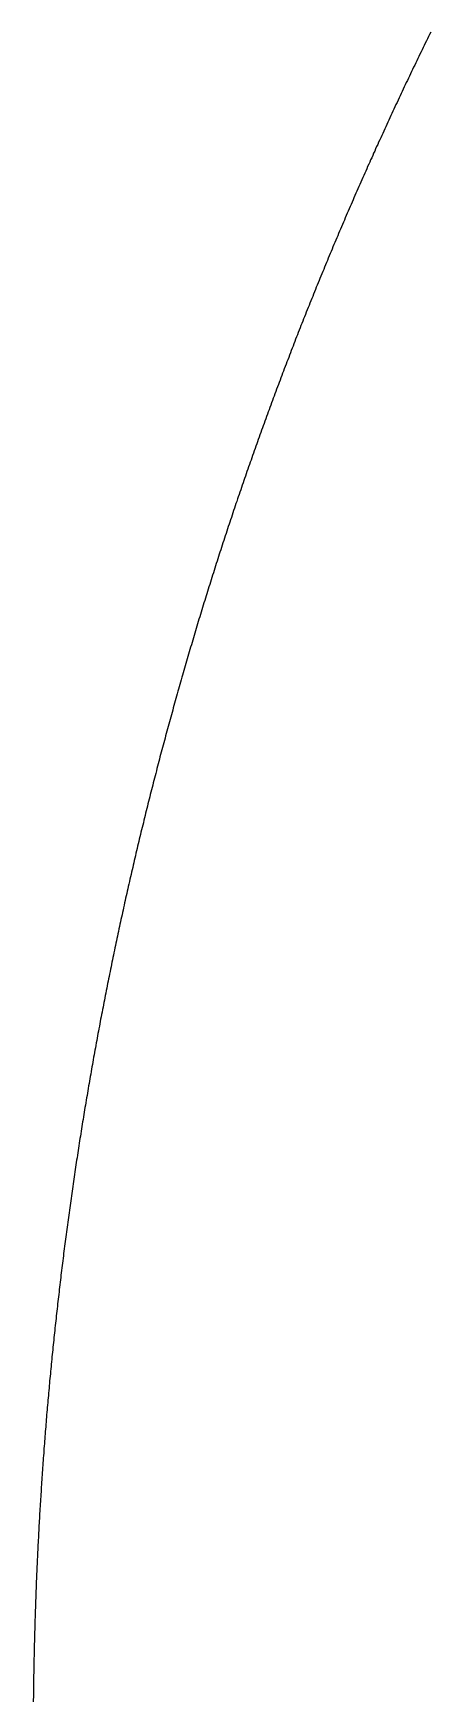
# Model space of a CAD drawing. Header units: metres. Extents: x -47.5 to 50, y -46.2 to 48.8.
# Drawn here: x -47.5 to -42.58, y 1.25 to 21.87 of the extents above; entities that cross this region are included whole.
import ezdxf

# ---------------------------------------------------------------- set-up
doc = ezdxf.new("R2010")
doc.units = ezdxf.units.M

msp = doc.modelspace()

# ---------------------------------------------------------------- linework, layer by layer
for p, q in [((-42.594, 21.856, -692.82), (-42.607, 21.829, -692.82)), ((-42.58, 21.883, -692.82), (-42.594, 21.856, -692.82)), ((-42.686, 21.667, -692.82), (-42.699, 21.64, -692.82)), ((-42.673, 21.694, -692.82), (-42.686, 21.667, -692.82)), ((-42.66, 21.721, -692.82), (-42.673, 21.694, -692.82)), ((-42.647, 21.748, -692.82), (-42.66, 21.721, -692.82)), ((-42.634, 21.775, -692.82), (-42.647, 21.748, -692.82)), ((-42.62, 21.802, -692.82), (-42.634, 21.775, -692.82)), ((-42.607, 21.829, -692.82), (-42.62, 21.802, -692.82)), ((-42.791, 21.45, -692.82), (-42.804, 21.423, -692.82)), ((-42.778, 21.477, -692.82), (-42.791, 21.45, -692.82)), ((-42.765, 21.504, -692.82), (-42.778, 21.477, -692.82)), ((-42.752, 21.531, -692.82), (-42.765, 21.504, -692.82)), ((-42.739, 21.558, -692.82), (-42.752, 21.531, -692.82)), ((-42.726, 21.585, -692.82), (-42.739, 21.558, -692.82)), ((-42.713, 21.613, -692.82), (-42.726, 21.585, -692.82)), ((-42.699, 21.64, -692.82), (-42.713, 21.613, -692.82)), ((-42.882, 21.26, -692.82), (-42.895, 21.233, -692.82)), ((-42.869, 21.287, -692.82), (-42.882, 21.26, -692.82)), ((-42.856, 21.314, -692.82), (-42.869, 21.287, -692.82)), ((-42.843, 21.341, -692.82), (-42.856, 21.314, -692.82)), ((-42.83, 21.369, -692.82), (-42.843, 21.341, -692.82)), ((-42.817, 21.396, -692.82), (-42.83, 21.369, -692.82)), ((-42.804, 21.423, -692.82), (-42.817, 21.396, -692.82)), ((-42.984, 21.042, -692.82), (-42.997, 21.015, -692.82)), ((-42.972, 21.07, -692.82), (-42.984, 21.042, -692.82)), ((-42.959, 21.097, -692.82), (-42.972, 21.07, -692.82)), ((-42.946, 21.124, -692.82), (-42.959, 21.097, -692.82)), ((-42.933, 21.151, -692.82), (-42.946, 21.124, -692.82)), ((-42.92, 21.178, -692.82), (-42.933, 21.151, -692.82)), ((-42.908, 21.206, -692.82), (-42.92, 21.178, -692.82)), ((-42.895, 21.233, -692.82), (-42.908, 21.206, -692.82)), ((-43.086, 20.824, -692.82), (-43.099, 20.797, -692.82)), ((-43.073, 20.852, -692.82), (-43.086, 20.824, -692.82)), ((-43.061, 20.879, -692.82), (-43.073, 20.852, -692.82)), ((-43.048, 20.906, -692.82), (-43.061, 20.879, -692.82)), ((-43.035, 20.933, -692.82), (-43.048, 20.906, -692.82)), ((-43.023, 20.961, -692.82), (-43.035, 20.933, -692.82)), ((-43.01, 20.988, -692.82), (-43.023, 20.961, -692.82)), ((-42.997, 21.015, -692.82), (-43.01, 20.988, -692.82)), ((-43.174, 20.633, -692.82), (-43.186, 20.606, -692.82)), ((-43.161, 20.66, -692.82), (-43.174, 20.633, -692.82)), ((-43.149, 20.688, -692.82), (-43.161, 20.66, -692.82)), ((-43.136, 20.715, -692.82), (-43.149, 20.688, -692.82)), ((-43.124, 20.742, -692.82), (-43.136, 20.715, -692.82)), ((-43.111, 20.77, -692.82), (-43.124, 20.742, -692.82)), ((-43.099, 20.797, -692.82), (-43.111, 20.77, -692.82)), ((-43.273, 20.414, -692.82), (-43.286, 20.387, -692.82)), ((-43.261, 20.441, -692.82), (-43.273, 20.414, -692.82)), ((-43.249, 20.469, -692.82), (-43.261, 20.441, -692.82)), ((-43.236, 20.496, -692.82), (-43.249, 20.469, -692.82)), ((-43.224, 20.524, -692.82), (-43.236, 20.496, -692.82)), ((-43.211, 20.551, -692.82), (-43.224, 20.524, -692.82)), ((-43.199, 20.578, -692.82), (-43.211, 20.551, -692.82)), ((-43.186, 20.606, -692.82), (-43.199, 20.578, -692.82)), ((-43.36, 20.222, -692.82), (-43.372, 20.195, -692.82)), ((-43.347, 20.25, -692.82), (-43.36, 20.222, -692.82)), ((-43.335, 20.277, -692.82), (-43.347, 20.25, -692.82)), ((-43.323, 20.304, -692.82), (-43.335, 20.277, -692.82)), ((-43.31, 20.332, -692.82), (-43.323, 20.304, -692.82)), ((-43.298, 20.359, -692.82), (-43.31, 20.332, -692.82)), ((-43.286, 20.387, -692.82), (-43.298, 20.359, -692.82)), ((-43.457, 20.002, -692.82), (-43.469, 19.975, -692.82)), ((-43.445, 20.03, -692.82), (-43.457, 20.002, -692.82)), ((-43.433, 20.057, -692.82), (-43.445, 20.03, -692.82)), ((-43.421, 20.085, -692.82), (-43.433, 20.057, -692.82)), ((-43.408, 20.112, -692.82), (-43.421, 20.085, -692.82)), ((-43.396, 20.14, -692.82), (-43.408, 20.112, -692.82)), ((-43.384, 20.167, -692.82), (-43.396, 20.14, -692.82)), ((-43.372, 20.195, -692.82), (-43.384, 20.167, -692.82)), ((-43.541, 19.809, -692.82), (-43.553, 19.782, -692.82)), ((-43.529, 19.837, -692.82), (-43.541, 19.809, -692.82)), ((-43.517, 19.864, -692.82), (-43.529, 19.837, -692.82)), ((-43.505, 19.892, -692.82), (-43.517, 19.864, -692.82)), ((-43.493, 19.92, -692.82), (-43.505, 19.892, -692.82)), ((-43.481, 19.947, -692.82), (-43.493, 19.92, -692.82)), ((-43.469, 19.975, -692.82), (-43.481, 19.947, -692.82)), ((-43.637, 19.589, -692.82), (-43.648, 19.561, -692.82)), ((-43.625, 19.616, -692.82), (-43.637, 19.589, -692.82)), ((-43.613, 19.644, -692.82), (-43.625, 19.616, -692.82)), ((-43.601, 19.671, -692.82), (-43.613, 19.644, -692.82)), ((-43.589, 19.699, -692.82), (-43.601, 19.671, -692.82)), ((-43.577, 19.727, -692.82), (-43.589, 19.699, -692.82)), ((-43.565, 19.754, -692.82), (-43.577, 19.727, -692.82)), ((-43.553, 19.782, -692.82), (-43.565, 19.754, -692.82)), ((-43.719, 19.395, -692.82), (-43.731, 19.367, -692.82)), ((-43.707, 19.423, -692.82), (-43.719, 19.395, -692.82)), ((-43.696, 19.45, -692.82), (-43.707, 19.423, -692.82)), ((-43.684, 19.478, -692.82), (-43.696, 19.45, -692.82)), ((-43.672, 19.506, -692.82), (-43.684, 19.478, -692.82)), ((-43.66, 19.533, -692.82), (-43.672, 19.506, -692.82)), ((-43.648, 19.561, -692.82), (-43.66, 19.533, -692.82)), ((-43.812, 19.173, -692.82), (-43.824, 19.146, -692.82)), ((-43.801, 19.201, -692.82), (-43.812, 19.173, -692.82)), ((-43.789, 19.229, -692.82), (-43.801, 19.201, -692.82)), ((-43.777, 19.257, -692.82), (-43.789, 19.229, -692.82)), ((-43.766, 19.284, -692.82), (-43.777, 19.257, -692.82)), ((-43.754, 19.312, -692.82), (-43.766, 19.284, -692.82)), ((-43.743, 19.34, -692.82), (-43.754, 19.312, -692.82)), ((-43.731, 19.367, -692.82), (-43.743, 19.34, -692.82)), ((-43.893, 18.979, -692.82), (-43.904, 18.951, -692.82)), ((-43.881, 19.007, -692.82), (-43.893, 18.979, -692.82)), ((-43.87, 19.035, -692.82), (-43.881, 19.007, -692.82)), ((-43.858, 19.062, -692.82), (-43.87, 19.035, -692.82)), ((-43.847, 19.09, -692.82), (-43.858, 19.062, -692.82)), ((-43.835, 19.118, -692.82), (-43.847, 19.09, -692.82)), ((-43.824, 19.146, -692.82), (-43.835, 19.118, -692.82)), ((-43.973, 18.785, -692.82), (-43.984, 18.757, -692.82)), ((-43.961, 18.812, -692.82), (-43.973, 18.785, -692.82)), ((-43.95, 18.84, -692.82), (-43.961, 18.812, -692.82)), ((-43.939, 18.868, -692.82), (-43.95, 18.84, -692.82)), ((-43.927, 18.896, -692.82), (-43.939, 18.868, -692.82)), ((-43.916, 18.924, -692.82), (-43.927, 18.896, -692.82)), ((-43.904, 18.951, -692.82), (-43.916, 18.924, -692.82)), ((-44.063, 18.562, -692.82), (-44.074, 18.534, -692.82)), ((-44.052, 18.59, -692.82), (-44.063, 18.562, -692.82)), ((-44.04, 18.617, -692.82), (-44.052, 18.59, -692.82)), ((-44.029, 18.645, -692.82), (-44.04, 18.617, -692.82)), ((-44.018, 18.673, -692.82), (-44.029, 18.645, -692.82)), ((-44.007, 18.701, -692.82), (-44.018, 18.673, -692.82)), ((-43.995, 18.729, -692.82), (-44.007, 18.701, -692.82)), ((-43.984, 18.757, -692.82), (-43.995, 18.729, -692.82)), ((-44.141, 18.366, -692.82), (-44.152, 18.338, -692.82)), ((-44.13, 18.394, -692.82), (-44.141, 18.366, -692.82)), ((-44.119, 18.422, -692.82), (-44.13, 18.394, -692.82)), ((-44.107, 18.45, -692.82), (-44.119, 18.422, -692.82)), ((-44.096, 18.478, -692.82), (-44.107, 18.45, -692.82)), ((-44.085, 18.506, -692.82), (-44.096, 18.478, -692.82)), ((-44.074, 18.534, -692.82), (-44.085, 18.506, -692.82)), ((-44.229, 18.143, -692.82), (-44.24, 18.115, -692.82)), ((-44.218, 18.171, -692.82), (-44.229, 18.143, -692.82)), ((-44.207, 18.199, -692.82), (-44.218, 18.171, -692.82)), ((-44.196, 18.227, -692.82), (-44.207, 18.199, -692.82)), ((-44.185, 18.255, -692.82), (-44.196, 18.227, -692.82)), ((-44.174, 18.283, -692.82), (-44.185, 18.255, -692.82)), ((-44.163, 18.31, -692.82), (-44.174, 18.283, -692.82)), ((-44.152, 18.338, -692.82), (-44.163, 18.31, -692.82)), ((-44.305, 17.947, -692.82), (-44.316, 17.919, -692.82)), ((-44.294, 17.975, -692.82), (-44.305, 17.947, -692.82)), ((-44.283, 18.003, -692.82), (-44.294, 17.975, -692.82)), ((-44.272, 18.031, -692.82), (-44.283, 18.003, -692.82)), ((-44.261, 18.059, -692.82), (-44.272, 18.031, -692.82)), ((-44.251, 18.087, -692.82), (-44.261, 18.059, -692.82)), ((-44.24, 18.115, -692.82), (-44.251, 18.087, -692.82)), ((-44.38, 17.75, -692.82), (-44.391, 17.722, -692.82)), ((-44.369, 17.778, -692.82), (-44.38, 17.75, -692.82)), ((-44.359, 17.806, -692.82), (-44.369, 17.778, -692.82)), ((-44.348, 17.834, -692.82), (-44.359, 17.806, -692.82)), ((-44.337, 17.863, -692.82), (-44.348, 17.834, -692.82)), ((-44.326, 17.891, -692.82), (-44.337, 17.863, -692.82)), ((-44.316, 17.919, -692.82), (-44.326, 17.891, -692.82)), ((-44.465, 17.526, -692.82), (-44.475, 17.497, -692.82)), ((-44.454, 17.554, -692.82), (-44.465, 17.526, -692.82)), ((-44.444, 17.582, -692.82), (-44.454, 17.554, -692.82)), ((-44.433, 17.61, -692.82), (-44.444, 17.582, -692.82)), ((-44.423, 17.638, -692.82), (-44.433, 17.61, -692.82)), ((-44.412, 17.666, -692.82), (-44.423, 17.638, -692.82)), ((-44.401, 17.694, -692.82), (-44.412, 17.666, -692.82)), ((-44.391, 17.722, -692.82), (-44.401, 17.694, -692.82)), ((-44.538, 17.329, -692.82), (-44.549, 17.3, -692.82)), ((-44.528, 17.357, -692.82), (-44.538, 17.329, -692.82)), ((-44.517, 17.385, -692.82), (-44.528, 17.357, -692.82)), ((-44.507, 17.413, -692.82), (-44.517, 17.385, -692.82)), ((-44.496, 17.441, -692.82), (-44.507, 17.413, -692.82)), ((-44.486, 17.469, -692.82), (-44.496, 17.441, -692.82)), ((-44.475, 17.497, -692.82), (-44.486, 17.469, -692.82)), ((-44.611, 17.131, -692.82), (-44.621, 17.103, -692.82)), ((-44.6, 17.159, -692.82), (-44.611, 17.131, -692.82)), ((-44.59, 17.188, -692.82), (-44.6, 17.159, -692.82)), ((-44.58, 17.216, -692.82), (-44.59, 17.188, -692.82)), ((-44.569, 17.244, -692.82), (-44.58, 17.216, -692.82)), ((-44.559, 17.272, -692.82), (-44.569, 17.244, -692.82)), ((-44.549, 17.3, -692.82), (-44.559, 17.272, -692.82)), ((-44.692, 16.905, -692.82), (-44.703, 16.877, -692.82)), ((-44.682, 16.934, -692.82), (-44.692, 16.905, -692.82)), ((-44.672, 16.962, -692.82), (-44.682, 16.934, -692.82)), ((-44.662, 16.99, -692.82), (-44.672, 16.962, -692.82)), ((-44.652, 17.018, -692.82), (-44.662, 16.99, -692.82)), ((-44.641, 17.047, -692.82), (-44.652, 17.018, -692.82)), ((-44.631, 17.075, -692.82), (-44.641, 17.047, -692.82)), ((-44.621, 17.103, -692.82), (-44.631, 17.075, -692.82)), ((-44.763, 16.707, -692.82), (-44.773, 16.679, -692.82)), ((-44.753, 16.736, -692.82), (-44.763, 16.707, -692.82)), ((-44.743, 16.764, -692.82), (-44.753, 16.736, -692.82)), ((-44.733, 16.792, -692.82), (-44.743, 16.764, -692.82)), ((-44.723, 16.82, -692.82), (-44.733, 16.792, -692.82)), ((-44.713, 16.849, -692.82), (-44.723, 16.82, -692.82)), ((-44.703, 16.877, -692.82), (-44.713, 16.849, -692.82)), ((-44.833, 16.509, -692.82), (-44.843, 16.481, -692.82)), ((-44.823, 16.537, -692.82), (-44.833, 16.509, -692.82)), ((-44.813, 16.566, -692.82), (-44.823, 16.537, -692.82)), ((-44.803, 16.594, -692.82), (-44.813, 16.566, -692.82)), ((-44.793, 16.622, -692.82), (-44.803, 16.594, -692.82)), ((-44.783, 16.651, -692.82), (-44.793, 16.622, -692.82)), ((-44.773, 16.679, -692.82), (-44.783, 16.651, -692.82)), ((-44.902, 16.311, -692.82), (-44.911, 16.282, -692.82)), ((-44.892, 16.339, -692.82), (-44.902, 16.311, -692.82)), ((-44.882, 16.367, -692.82), (-44.892, 16.339, -692.82)), ((-44.872, 16.396, -692.82), (-44.882, 16.367, -692.82)), ((-44.862, 16.424, -692.82), (-44.872, 16.396, -692.82)), ((-44.853, 16.452, -692.82), (-44.862, 16.424, -692.82)), ((-44.843, 16.481, -692.82), (-44.853, 16.452, -692.82)), ((-44.979, 16.083, -692.82), (-44.989, 16.055, -692.82)), ((-44.97, 16.112, -692.82), (-44.979, 16.083, -692.82)), ((-44.96, 16.14, -692.82), (-44.97, 16.112, -692.82)), ((-44.95, 16.169, -692.82), (-44.96, 16.14, -692.82)), ((-44.941, 16.197, -692.82), (-44.95, 16.169, -692.82)), ((-44.931, 16.225, -692.82), (-44.941, 16.197, -692.82)), ((-44.921, 16.254, -692.82), (-44.931, 16.225, -692.82)), ((-44.911, 16.282, -692.82), (-44.921, 16.254, -692.82)), ((-45.046, 15.884, -692.82), (-45.056, 15.856, -692.82)), ((-45.037, 15.913, -692.82), (-45.046, 15.884, -692.82)), ((-45.027, 15.941, -692.82), (-45.037, 15.913, -692.82)), ((-45.018, 15.969, -692.82), (-45.027, 15.941, -692.82)), ((-45.008, 15.998, -692.82), (-45.018, 15.969, -692.82)), ((-44.998, 16.026, -692.82), (-45.008, 15.998, -692.82)), ((-44.989, 16.055, -692.82), (-44.998, 16.026, -692.82)), ((-45.112, 15.685, -692.82), (-45.122, 15.656, -692.82)), ((-45.103, 15.713, -692.82), (-45.112, 15.685, -692.82)), ((-45.093, 15.742, -692.82), (-45.103, 15.713, -692.82)), ((-45.084, 15.77, -692.82), (-45.093, 15.742, -692.82)), ((-45.075, 15.799, -692.82), (-45.084, 15.77, -692.82)), ((-45.065, 15.827, -692.82), (-45.075, 15.799, -692.82)), ((-45.056, 15.856, -692.82), (-45.065, 15.827, -692.82)), ((-45.177, 15.485, -692.82), (-45.187, 15.456, -692.82)), ((-45.168, 15.513, -692.82), (-45.177, 15.485, -692.82)), ((-45.159, 15.542, -692.82), (-45.168, 15.513, -692.82)), ((-45.15, 15.571, -692.82), (-45.159, 15.542, -692.82)), ((-45.14, 15.599, -692.82), (-45.15, 15.571, -692.82)), ((-45.131, 15.628, -692.82), (-45.14, 15.599, -692.82)), ((-45.122, 15.656, -692.82), (-45.131, 15.628, -692.82)), ((-45.251, 15.256, -692.82), (-45.26, 15.228, -692.82)), ((-45.242, 15.285, -692.82), (-45.251, 15.256, -692.82)), ((-45.233, 15.314, -692.82), (-45.242, 15.285, -692.82)), ((-45.223, 15.342, -692.82), (-45.233, 15.314, -692.82)), ((-45.214, 15.371, -692.82), (-45.223, 15.342, -692.82)), ((-45.205, 15.399, -692.82), (-45.214, 15.371, -692.82)), ((-45.196, 15.428, -692.82), (-45.205, 15.399, -692.82)), ((-45.187, 15.456, -692.82), (-45.196, 15.428, -692.82)), ((-45.314, 15.056, -692.82), (-45.323, 15.027, -692.82)), ((-45.305, 15.085, -692.82), (-45.314, 15.056, -692.82)), ((-45.296, 15.113, -692.82), (-45.305, 15.085, -692.82)), ((-45.287, 15.142, -692.82), (-45.296, 15.113, -692.82)), ((-45.278, 15.171, -692.82), (-45.287, 15.142, -692.82)), ((-45.269, 15.199, -692.82), (-45.278, 15.171, -692.82)), ((-45.26, 15.228, -692.82), (-45.269, 15.199, -692.82)), ((-45.376, 14.856, -692.82), (-45.385, 14.827, -692.82)), ((-45.368, 14.884, -692.82), (-45.376, 14.856, -692.82)), ((-45.359, 14.913, -692.82), (-45.368, 14.884, -692.82)), ((-45.35, 14.941, -692.82), (-45.359, 14.913, -692.82)), ((-45.341, 14.97, -692.82), (-45.35, 14.941, -692.82)), ((-45.332, 14.999, -692.82), (-45.341, 14.97, -692.82)), ((-45.323, 15.027, -692.82), (-45.332, 14.999, -692.82)), ((-45.438, 14.655, -692.82), (-45.447, 14.626, -692.82)), ((-45.429, 14.683, -692.82), (-45.438, 14.655, -692.82)), ((-45.421, 14.712, -692.82), (-45.429, 14.683, -692.82)), ((-45.412, 14.741, -692.82), (-45.421, 14.712, -692.82)), ((-45.403, 14.769, -692.82), (-45.412, 14.741, -692.82)), ((-45.394, 14.798, -692.82), (-45.403, 14.769, -692.82)), ((-45.385, 14.827, -692.82), (-45.394, 14.798, -692.82)), ((-45.499, 14.454, -692.82), (-45.507, 14.425, -692.82)), ((-45.49, 14.482, -692.82), (-45.499, 14.454, -692.82)), ((-45.481, 14.511, -692.82), (-45.49, 14.482, -692.82)), ((-45.473, 14.54, -692.82), (-45.481, 14.511, -692.82)), ((-45.464, 14.569, -692.82), (-45.473, 14.54, -692.82)), ((-45.455, 14.597, -692.82), (-45.464, 14.569, -692.82)), ((-45.447, 14.626, -692.82), (-45.455, 14.597, -692.82)), ((-45.558, 14.252, -692.82), (-45.567, 14.224, -692.82)), ((-45.55, 14.281, -692.82), (-45.558, 14.252, -692.82)), ((-45.541, 14.31, -692.82), (-45.55, 14.281, -692.82)), ((-45.533, 14.339, -692.82), (-45.541, 14.31, -692.82)), ((-45.524, 14.367, -692.82), (-45.533, 14.339, -692.82)), ((-45.516, 14.396, -692.82), (-45.524, 14.367, -692.82)), ((-45.507, 14.425, -692.82), (-45.516, 14.396, -692.82)), ((-45.626, 14.022, -692.82), (-45.634, 13.993, -692.82)), ((-45.617, 14.051, -692.82), (-45.626, 14.022, -692.82)), ((-45.609, 14.08, -692.82), (-45.617, 14.051, -692.82)), ((-45.601, 14.108, -692.82), (-45.609, 14.08, -692.82)), ((-45.592, 14.137, -692.82), (-45.601, 14.108, -692.82)), ((-45.584, 14.166, -692.82), (-45.592, 14.137, -692.82)), ((-45.575, 14.195, -692.82), (-45.584, 14.166, -692.82)), ((-45.567, 14.224, -692.82), (-45.575, 14.195, -692.82)), ((-45.683, 13.82, -692.82), (-45.692, 13.791, -692.82)), ((-45.675, 13.849, -692.82), (-45.683, 13.82, -692.82)), ((-45.667, 13.878, -692.82), (-45.675, 13.849, -692.82)), ((-45.659, 13.907, -692.82), (-45.667, 13.878, -692.82)), ((-45.65, 13.935, -692.82), (-45.659, 13.907, -692.82)), ((-45.642, 13.964, -692.82), (-45.65, 13.935, -692.82)), ((-45.634, 13.993, -692.82), (-45.642, 13.964, -692.82)), ((-45.74, 13.618, -692.82), (-45.748, 13.589, -692.82)), ((-45.732, 13.647, -692.82), (-45.74, 13.618, -692.82)), ((-45.724, 13.676, -692.82), (-45.732, 13.647, -692.82)), ((-45.716, 13.705, -692.82), (-45.724, 13.676, -692.82)), ((-45.708, 13.734, -692.82), (-45.716, 13.705, -692.82)), ((-45.7, 13.762, -692.82), (-45.708, 13.734, -692.82)), ((-45.692, 13.791, -692.82), (-45.7, 13.762, -692.82)), ((-45.796, 13.416, -692.82), (-45.804, 13.387, -692.82)), ((-45.788, 13.445, -692.82), (-45.796, 13.416, -692.82)), ((-45.78, 13.474, -692.82), (-45.788, 13.445, -692.82)), ((-45.772, 13.502, -692.82), (-45.78, 13.474, -692.82)), ((-45.764, 13.531, -692.82), (-45.772, 13.502, -692.82)), ((-45.756, 13.56, -692.82), (-45.764, 13.531, -692.82)), ((-45.748, 13.589, -692.82), (-45.756, 13.56, -692.82)), ((-45.852, 13.213, -692.82), (-45.859, 13.184, -692.82)), ((-45.844, 13.242, -692.82), (-45.852, 13.213, -692.82)), ((-45.836, 13.271, -692.82), (-45.844, 13.242, -692.82)), ((-45.828, 13.3, -692.82), (-45.836, 13.271, -692.82)), ((-45.82, 13.329, -692.82), (-45.828, 13.3, -692.82)), ((-45.812, 13.358, -692.82), (-45.82, 13.329, -692.82)), ((-45.804, 13.387, -692.82), (-45.812, 13.358, -692.82)), ((-45.906, 13.01, -692.82), (-45.913, 12.981, -692.82)), ((-45.898, 13.039, -692.82), (-45.906, 13.01, -692.82)), ((-45.89, 13.068, -692.82), (-45.898, 13.039, -692.82)), ((-45.883, 13.097, -692.82), (-45.89, 13.068, -692.82)), ((-45.875, 13.126, -692.82), (-45.883, 13.097, -692.82)), ((-45.867, 13.155, -692.82), (-45.875, 13.126, -692.82)), ((-45.859, 13.184, -692.82), (-45.867, 13.155, -692.82)), ((-45.959, 12.807, -692.82), (-45.967, 12.778, -692.82)), ((-45.952, 12.836, -692.82), (-45.959, 12.807, -692.82)), ((-45.944, 12.865, -692.82), (-45.952, 12.836, -692.82)), ((-45.936, 12.894, -692.82), (-45.944, 12.865, -692.82)), ((-45.929, 12.923, -692.82), (-45.936, 12.894, -692.82)), ((-45.921, 12.952, -692.82), (-45.929, 12.923, -692.82)), ((-45.913, 12.981, -692.82), (-45.921, 12.952, -692.82)), ((-46.019, 12.575, -692.82), (-46.026, 12.546, -692.82)), ((-46.012, 12.604, -692.82), (-46.019, 12.575, -692.82)), ((-46.004, 12.633, -692.82), (-46.012, 12.604, -692.82)), ((-45.997, 12.662, -692.82), (-46.004, 12.633, -692.82)), ((-45.989, 12.691, -692.82), (-45.997, 12.662, -692.82)), ((-45.982, 12.72, -692.82), (-45.989, 12.691, -692.82)), ((-45.974, 12.749, -692.82), (-45.982, 12.72, -692.82)), ((-45.967, 12.778, -692.82), (-45.974, 12.749, -692.82)), ((-46.07, 12.372, -692.82), (-46.078, 12.343, -692.82)), ((-46.063, 12.401, -692.82), (-46.07, 12.372, -692.82)), ((-46.056, 12.43, -692.82), (-46.063, 12.401, -692.82)), ((-46.049, 12.459, -692.82), (-46.056, 12.43, -692.82)), ((-46.041, 12.488, -692.82), (-46.049, 12.459, -692.82)), ((-46.034, 12.517, -692.82), (-46.041, 12.488, -692.82)), ((-46.026, 12.546, -692.82), (-46.034, 12.517, -692.82)), ((-46.121, 12.168, -692.82), (-46.128, 12.139, -692.82)), ((-46.114, 12.197, -692.82), (-46.121, 12.168, -692.82)), ((-46.107, 12.226, -692.82), (-46.114, 12.197, -692.82)), ((-46.099, 12.255, -692.82), (-46.107, 12.226, -692.82)), ((-46.092, 12.285, -692.82), (-46.099, 12.255, -692.82)), ((-46.085, 12.314, -692.82), (-46.092, 12.285, -692.82)), ((-46.078, 12.343, -692.82), (-46.085, 12.314, -692.82)), ((-46.171, 11.964, -692.82), (-46.178, 11.935, -692.82)), ((-46.164, 11.993, -692.82), (-46.171, 11.964, -692.82)), ((-46.157, 12.023, -692.82), (-46.164, 11.993, -692.82)), ((-46.149, 12.052, -692.82), (-46.157, 12.023, -692.82)), ((-46.142, 12.081, -692.82), (-46.149, 12.052, -692.82)), ((-46.135, 12.11, -692.82), (-46.142, 12.081, -692.82)), ((-46.128, 12.139, -692.82), (-46.135, 12.11, -692.82)), ((-46.219, 11.76, -692.82), (-46.226, 11.731, -692.82)), ((-46.212, 11.789, -692.82), (-46.219, 11.76, -692.82)), ((-46.206, 11.819, -692.82), (-46.212, 11.789, -692.82)), ((-46.199, 11.848, -692.82), (-46.206, 11.819, -692.82)), ((-46.192, 11.877, -692.82), (-46.199, 11.848, -692.82)), ((-46.185, 11.906, -692.82), (-46.192, 11.877, -692.82)), ((-46.178, 11.935, -692.82), (-46.185, 11.906, -692.82)), ((-46.267, 11.556, -692.82), (-46.274, 11.527, -692.82)), ((-46.26, 11.585, -692.82), (-46.267, 11.556, -692.82)), ((-46.254, 11.614, -692.82), (-46.26, 11.585, -692.82)), ((-46.247, 11.643, -692.82), (-46.254, 11.614, -692.82)), ((-46.24, 11.673, -692.82), (-46.247, 11.643, -692.82)), ((-46.233, 11.702, -692.82), (-46.24, 11.673, -692.82)), ((-46.226, 11.731, -692.82), (-46.233, 11.702, -692.82)), ((-46.314, 11.351, -692.82), (-46.321, 11.322, -692.82)), ((-46.307, 11.381, -692.82), (-46.314, 11.351, -692.82)), ((-46.301, 11.41, -692.82), (-46.307, 11.381, -692.82)), ((-46.294, 11.439, -692.82), (-46.301, 11.41, -692.82)), ((-46.287, 11.468, -692.82), (-46.294, 11.439, -692.82)), ((-46.281, 11.498, -692.82), (-46.287, 11.468, -692.82)), ((-46.274, 11.527, -692.82), (-46.281, 11.498, -692.82)), ((-46.36, 11.147, -692.82), (-46.367, 11.118, -692.82)), ((-46.354, 11.176, -692.82), (-46.36, 11.147, -692.82)), ((-46.347, 11.205, -692.82), (-46.354, 11.176, -692.82)), ((-46.341, 11.235, -692.82), (-46.347, 11.205, -692.82)), ((-46.334, 11.264, -692.82), (-46.341, 11.235, -692.82)), ((-46.327, 11.293, -692.82), (-46.334, 11.264, -692.82)), ((-46.321, 11.322, -692.82), (-46.327, 11.293, -692.82)), ((-46.405, 10.942, -692.82), (-46.412, 10.913, -692.82)), ((-46.399, 10.971, -692.82), (-46.405, 10.942, -692.82)), ((-46.392, 11.001, -692.82), (-46.399, 10.971, -692.82)), ((-46.386, 11.03, -692.82), (-46.392, 11.001, -692.82)), ((-46.38, 11.059, -692.82), (-46.386, 11.03, -692.82)), ((-46.373, 11.088, -692.82), (-46.38, 11.059, -692.82)), ((-46.367, 11.118, -692.82), (-46.373, 11.088, -692.82)), ((-46.449, 10.737, -692.82), (-46.456, 10.708, -692.82)), ((-46.443, 10.766, -692.82), (-46.449, 10.737, -692.82)), ((-46.437, 10.796, -692.82), (-46.443, 10.766, -692.82)), ((-46.431, 10.825, -692.82), (-46.437, 10.796, -692.82)), ((-46.424, 10.854, -692.82), (-46.431, 10.825, -692.82)), ((-46.418, 10.883, -692.82), (-46.424, 10.854, -692.82)), ((-46.412, 10.913, -692.82), (-46.418, 10.883, -692.82)), ((-46.493, 10.532, -692.82), (-46.499, 10.502, -692.82)), ((-46.487, 10.561, -692.82), (-46.493, 10.532, -692.82)), ((-46.48, 10.59, -692.82), (-46.487, 10.561, -692.82)), ((-46.474, 10.62, -692.82), (-46.48, 10.59, -692.82)), ((-46.468, 10.649, -692.82), (-46.474, 10.62, -692.82)), ((-46.462, 10.678, -692.82), (-46.468, 10.649, -692.82)), ((-46.456, 10.708, -692.82), (-46.462, 10.678, -692.82)), ((-46.535, 10.326, -692.82), (-46.541, 10.297, -692.82)), ((-46.529, 10.356, -692.82), (-46.535, 10.326, -692.82)), ((-46.523, 10.385, -692.82), (-46.529, 10.356, -692.82)), ((-46.517, 10.414, -692.82), (-46.523, 10.385, -692.82)), ((-46.511, 10.444, -692.82), (-46.517, 10.414, -692.82)), ((-46.505, 10.473, -692.82), (-46.511, 10.444, -692.82)), ((-46.499, 10.502, -692.82), (-46.505, 10.473, -692.82)), ((-46.577, 10.121, -692.82), (-46.583, 10.092, -692.82)), ((-46.571, 10.15, -692.82), (-46.577, 10.121, -692.82)), ((-46.565, 10.18, -692.82), (-46.571, 10.15, -692.82)), ((-46.559, 10.209, -692.82), (-46.565, 10.18, -692.82)), ((-46.553, 10.238, -692.82), (-46.559, 10.209, -692.82)), ((-46.547, 10.268, -692.82), (-46.553, 10.238, -692.82)), ((-46.541, 10.297, -692.82), (-46.547, 10.268, -692.82)), ((-46.617, 9.915, -692.82), (-46.623, 9.886, -692.82)), ((-46.612, 9.945, -692.82), (-46.617, 9.915, -692.82)), ((-46.606, 9.974, -692.82), (-46.612, 9.945, -692.82)), ((-46.6, 10.003, -692.82), (-46.606, 9.974, -692.82)), ((-46.594, 10.033, -692.82), (-46.6, 10.003, -692.82)), ((-46.588, 10.062, -692.82), (-46.594, 10.033, -692.82)), ((-46.583, 10.092, -692.82), (-46.588, 10.062, -692.82)), ((-46.657, 9.709, -692.82), (-46.663, 9.68, -692.82)), ((-46.651, 9.739, -692.82), (-46.657, 9.709, -692.82)), ((-46.646, 9.768, -692.82), (-46.651, 9.739, -692.82)), ((-46.64, 9.798, -692.82), (-46.646, 9.768, -692.82)), ((-46.634, 9.827, -692.82), (-46.64, 9.798, -692.82)), ((-46.629, 9.856, -692.82), (-46.634, 9.827, -692.82)), ((-46.623, 9.886, -692.82), (-46.629, 9.856, -692.82)), ((-46.696, 9.503, -692.82), (-46.701, 9.474, -692.82)), ((-46.69, 9.533, -692.82), (-46.696, 9.503, -692.82)), ((-46.685, 9.562, -692.82), (-46.69, 9.533, -692.82)), ((-46.679, 9.592, -692.82), (-46.685, 9.562, -692.82)), ((-46.674, 9.621, -692.82), (-46.679, 9.592, -692.82)), ((-46.668, 9.651, -692.82), (-46.674, 9.621, -692.82)), ((-46.663, 9.68, -692.82), (-46.668, 9.651, -692.82)), ((-46.734, 9.297, -692.82), (-46.739, 9.268, -692.82)), ((-46.728, 9.327, -692.82), (-46.734, 9.297, -692.82)), ((-46.723, 9.356, -692.82), (-46.728, 9.327, -692.82)), ((-46.717, 9.386, -692.82), (-46.723, 9.356, -692.82)), ((-46.712, 9.415, -692.82), (-46.717, 9.386, -692.82)), ((-46.707, 9.444, -692.82), (-46.712, 9.415, -692.82)), ((-46.701, 9.474, -692.82), (-46.707, 9.444, -692.82)), ((-46.771, 9.091, -692.82), (-46.776, 9.061, -692.82)), ((-46.765, 9.12, -692.82), (-46.771, 9.091, -692.82)), ((-46.76, 9.15, -692.82), (-46.765, 9.12, -692.82)), ((-46.755, 9.179, -692.82), (-46.76, 9.15, -692.82)), ((-46.75, 9.209, -692.82), (-46.755, 9.179, -692.82)), ((-46.744, 9.238, -692.82), (-46.75, 9.209, -692.82)), ((-46.739, 9.268, -692.82), (-46.744, 9.238, -692.82)), ((-46.807, 8.884, -692.82), (-46.812, 8.855, -692.82)), ((-46.802, 8.914, -692.82), (-46.807, 8.884, -692.82)), ((-46.796, 8.943, -692.82), (-46.802, 8.914, -692.82)), ((-46.791, 8.973, -692.82), (-46.796, 8.943, -692.82)), ((-46.786, 9.002, -692.82), (-46.791, 8.973, -692.82)), ((-46.781, 9.032, -692.82), (-46.786, 9.002, -692.82)), ((-46.776, 9.061, -692.82), (-46.781, 9.032, -692.82)), ((-46.842, 8.678, -692.82), (-46.847, 8.648, -692.82)), ((-46.837, 8.707, -692.82), (-46.842, 8.678, -692.82)), ((-46.832, 8.737, -692.82), (-46.837, 8.707, -692.82)), ((-46.827, 8.766, -692.82), (-46.832, 8.737, -692.82)), ((-46.822, 8.796, -692.82), (-46.827, 8.766, -692.82)), ((-46.817, 8.825, -692.82), (-46.822, 8.796, -692.82)), ((-46.812, 8.855, -692.82), (-46.817, 8.825, -692.82)), ((-46.876, 8.471, -692.82), (-46.881, 8.442, -692.82)), ((-46.871, 8.501, -692.82), (-46.876, 8.471, -692.82)), ((-46.866, 8.53, -692.82), (-46.871, 8.501, -692.82)), ((-46.861, 8.56, -692.82), (-46.866, 8.53, -692.82)), ((-46.857, 8.589, -692.82), (-46.861, 8.56, -692.82)), ((-46.852, 8.619, -692.82), (-46.857, 8.589, -692.82)), ((-46.847, 8.648, -692.82), (-46.852, 8.619, -692.82)), ((-46.909, 8.264, -692.82), (-46.914, 8.235, -692.82)), ((-46.905, 8.294, -692.82), (-46.909, 8.264, -692.82)), ((-46.9, 8.323, -692.82), (-46.905, 8.294, -692.82)), ((-46.895, 8.353, -692.82), (-46.9, 8.323, -692.82)), ((-46.89, 8.382, -692.82), (-46.895, 8.353, -692.82)), ((-46.886, 8.412, -692.82), (-46.89, 8.382, -692.82)), ((-46.881, 8.442, -692.82), (-46.886, 8.412, -692.82)), ((-46.942, 8.057, -692.82), (-46.946, 8.028, -692.82)), ((-46.937, 8.087, -692.82), (-46.942, 8.057, -692.82)), ((-46.933, 8.116, -692.82), (-46.937, 8.087, -692.82)), ((-46.928, 8.146, -692.82), (-46.933, 8.116, -692.82)), ((-46.923, 8.175, -692.82), (-46.928, 8.146, -692.82)), ((-46.919, 8.205, -692.82), (-46.923, 8.175, -692.82)), ((-46.914, 8.235, -692.82), (-46.919, 8.205, -692.82)), ((-46.973, 7.85, -692.82), (-46.978, 7.82, -692.82)), ((-46.969, 7.88, -692.82), (-46.973, 7.85, -692.82)), ((-46.964, 7.909, -692.82), (-46.969, 7.88, -692.82)), ((-46.96, 7.939, -692.82), (-46.964, 7.909, -692.82)), ((-46.955, 7.968, -692.82), (-46.96, 7.939, -692.82)), ((-46.951, 7.998, -692.82), (-46.955, 7.968, -692.82)), ((-46.946, 8.028, -692.82), (-46.951, 7.998, -692.82)), ((-47.004, 7.643, -692.82), (-47.008, 7.613, -692.82)), ((-46.999, 7.672, -692.82), (-47.004, 7.643, -692.82)), ((-46.995, 7.702, -692.82), (-46.999, 7.672, -692.82)), ((-46.991, 7.732, -692.82), (-46.995, 7.702, -692.82)), ((-46.986, 7.761, -692.82), (-46.991, 7.732, -692.82)), ((-46.982, 7.791, -692.82), (-46.986, 7.761, -692.82)), ((-46.978, 7.82, -692.82), (-46.982, 7.791, -692.82)), ((-47.033, 7.435, -692.82), (-47.038, 7.406, -692.82)), ((-47.029, 7.465, -692.82), (-47.033, 7.435, -692.82)), ((-47.025, 7.495, -692.82), (-47.029, 7.465, -692.82)), ((-47.021, 7.524, -692.82), (-47.025, 7.495, -692.82)), ((-47.017, 7.554, -692.82), (-47.021, 7.524, -692.82)), ((-47.012, 7.584, -692.82), (-47.017, 7.554, -692.82)), ((-47.008, 7.613, -692.82), (-47.012, 7.584, -692.82)), ((-47.062, 7.228, -692.82), (-47.066, 7.198, -692.82)), ((-47.058, 7.258, -692.82), (-47.062, 7.228, -692.82)), ((-47.054, 7.287, -692.82), (-47.058, 7.258, -692.82)), ((-47.05, 7.317, -692.82), (-47.054, 7.287, -692.82)), ((-47.046, 7.347, -692.82), (-47.05, 7.317, -692.82)), ((-47.042, 7.376, -692.82), (-47.046, 7.347, -692.82)), ((-47.038, 7.406, -692.82), (-47.042, 7.376, -692.82)), ((-47.09, 7.02, -692.82), (-47.094, 6.991, -692.82)), ((-47.086, 7.05, -692.82), (-47.09, 7.02, -692.82)), ((-47.082, 7.08, -692.82), (-47.086, 7.05, -692.82)), ((-47.078, 7.109, -692.82), (-47.082, 7.08, -692.82)), ((-47.074, 7.139, -692.82), (-47.078, 7.109, -692.82)), ((-47.07, 7.169, -692.82), (-47.074, 7.139, -692.82)), ((-47.066, 7.198, -692.82), (-47.07, 7.169, -692.82)), ((-47.117, 6.813, -692.82), (-47.121, 6.783, -692.82)), ((-47.113, 6.842, -692.82), (-47.117, 6.813, -692.82)), ((-47.109, 6.872, -692.82), (-47.113, 6.842, -692.82)), ((-47.105, 6.902, -692.82), (-47.109, 6.872, -692.82)), ((-47.102, 6.931, -692.82), (-47.105, 6.902, -692.82)), ((-47.098, 6.961, -692.82), (-47.102, 6.931, -692.82)), ((-47.094, 6.991, -692.82), (-47.098, 6.961, -692.82)), ((-47.143, 6.605, -692.82), (-47.146, 6.575, -692.82)), ((-47.139, 6.635, -692.82), (-47.143, 6.605, -692.82)), ((-47.136, 6.664, -692.82), (-47.139, 6.635, -692.82)), ((-47.132, 6.694, -692.82), (-47.136, 6.664, -692.82)), ((-47.128, 6.724, -692.82), (-47.132, 6.694, -692.82)), ((-47.124, 6.753, -692.82), (-47.128, 6.724, -692.82)), ((-47.121, 6.783, -692.82), (-47.124, 6.753, -692.82)), ((-47.168, 6.397, -692.82), (-47.171, 6.367, -692.82)), ((-47.164, 6.427, -692.82), (-47.168, 6.397, -692.82)), ((-47.161, 6.456, -692.82), (-47.164, 6.427, -692.82)), ((-47.157, 6.486, -692.82), (-47.161, 6.456, -692.82)), ((-47.154, 6.516, -692.82), (-47.157, 6.486, -692.82)), ((-47.15, 6.545, -692.82), (-47.154, 6.516, -692.82)), ((-47.146, 6.575, -692.82), (-47.15, 6.545, -692.82)), ((-47.192, 6.189, -692.82), (-47.196, 6.159, -692.82)), ((-47.189, 6.219, -692.82), (-47.192, 6.189, -692.82)), ((-47.185, 6.248, -692.82), (-47.189, 6.219, -692.82)), ((-47.182, 6.278, -692.82), (-47.185, 6.248, -692.82)), ((-47.178, 6.308, -692.82), (-47.182, 6.278, -692.82)), ((-47.175, 6.338, -692.82), (-47.178, 6.308, -692.82)), ((-47.171, 6.367, -692.82), (-47.175, 6.338, -692.82)), ((-47.215, 5.981, -692.82), (-47.219, 5.951, -692.82)), ((-47.212, 6.011, -692.82), (-47.215, 5.981, -692.82)), ((-47.209, 6.04, -692.82), (-47.212, 6.011, -692.82)), ((-47.206, 6.07, -692.82), (-47.209, 6.04, -692.82)), ((-47.202, 6.1, -692.82), (-47.206, 6.07, -692.82)), ((-47.199, 6.13, -692.82), (-47.202, 6.1, -692.82)), ((-47.196, 6.159, -692.82), (-47.199, 6.13, -692.82)), ((-47.238, 5.773, -692.82), (-47.241, 5.743, -692.82)), ((-47.235, 5.802, -692.82), (-47.238, 5.773, -692.82)), ((-47.231, 5.832, -692.82), (-47.235, 5.802, -692.82)), ((-47.228, 5.862, -692.82), (-47.231, 5.832, -692.82)), ((-47.225, 5.892, -692.82), (-47.228, 5.862, -692.82)), ((-47.222, 5.921, -692.82), (-47.225, 5.892, -692.82)), ((-47.219, 5.951, -692.82), (-47.222, 5.921, -692.82)), ((-47.256, 5.594, -692.82), (-47.259, 5.565, -692.82)), ((-47.253, 5.624, -692.82), (-47.256, 5.594, -692.82)), ((-47.25, 5.654, -692.82), (-47.253, 5.624, -692.82)), ((-47.247, 5.684, -692.82), (-47.25, 5.654, -692.82)), ((-47.244, 5.713, -692.82), (-47.247, 5.684, -692.82)), ((-47.241, 5.743, -692.82), (-47.244, 5.713, -692.82)), ((-47.277, 5.386, -692.82), (-47.28, 5.356, -692.82)), ((-47.274, 5.416, -692.82), (-47.277, 5.386, -692.82)), ((-47.271, 5.445, -692.82), (-47.274, 5.416, -692.82)), ((-47.268, 5.475, -692.82), (-47.271, 5.445, -692.82)), ((-47.265, 5.505, -692.82), (-47.268, 5.475, -692.82)), ((-47.262, 5.535, -692.82), (-47.265, 5.505, -692.82)), ((-47.259, 5.565, -692.82), (-47.262, 5.535, -692.82)), ((-47.296, 5.178, -692.82), (-47.299, 5.148, -692.82)), ((-47.294, 5.207, -692.82), (-47.296, 5.178, -692.82)), ((-47.291, 5.237, -692.82), (-47.294, 5.207, -692.82)), ((-47.288, 5.267, -692.82), (-47.291, 5.237, -692.82)), ((-47.285, 5.297, -692.82), (-47.288, 5.267, -692.82)), ((-47.282, 5.326, -692.82), (-47.285, 5.297, -692.82)), ((-47.28, 5.356, -692.82), (-47.282, 5.326, -692.82)), ((-47.315, 4.969, -692.82), (-47.318, 4.939, -692.82)), ((-47.313, 4.999, -692.82), (-47.315, 4.969, -692.82)), ((-47.31, 5.029, -692.82), (-47.313, 4.999, -692.82)), ((-47.307, 5.058, -692.82), (-47.31, 5.029, -692.82)), ((-47.305, 5.088, -692.82), (-47.307, 5.058, -692.82)), ((-47.302, 5.118, -692.82), (-47.305, 5.088, -692.82)), ((-47.299, 5.148, -692.82), (-47.302, 5.118, -692.82)), ((-47.333, 4.761, -692.82), (-47.336, 4.731, -692.82)), ((-47.331, 4.79, -692.82), (-47.333, 4.761, -692.82)), ((-47.328, 4.82, -692.82), (-47.331, 4.79, -692.82)), ((-47.326, 4.85, -692.82), (-47.328, 4.82, -692.82)), ((-47.323, 4.88, -692.82), (-47.326, 4.85, -692.82)), ((-47.32, 4.91, -692.82), (-47.323, 4.88, -692.82)), ((-47.318, 4.939, -692.82), (-47.32, 4.91, -692.82)), ((-47.35, 4.552, -692.82), (-47.352, 4.522, -692.82)), ((-47.348, 4.582, -692.82), (-47.35, 4.552, -692.82)), ((-47.345, 4.612, -692.82), (-47.348, 4.582, -692.82)), ((-47.343, 4.641, -692.82), (-47.345, 4.612, -692.82)), ((-47.34, 4.671, -692.82), (-47.343, 4.641, -692.82)), ((-47.338, 4.701, -692.82), (-47.34, 4.671, -692.82)), ((-47.336, 4.731, -692.82), (-47.338, 4.701, -692.82)), ((-47.366, 4.343, -692.82), (-47.368, 4.314, -692.82)), ((-47.364, 4.373, -692.82), (-47.366, 4.343, -692.82)), ((-47.362, 4.403, -692.82), (-47.364, 4.373, -692.82)), ((-47.359, 4.433, -692.82), (-47.362, 4.403, -692.82)), ((-47.357, 4.463, -692.82), (-47.359, 4.433, -692.82)), ((-47.355, 4.492, -692.82), (-47.357, 4.463, -692.82)), ((-47.352, 4.522, -692.82), (-47.355, 4.492, -692.82)), ((-47.381, 4.135, -692.82), (-47.383, 4.105, -692.82)), ((-47.379, 4.165, -692.82), (-47.381, 4.135, -692.82)), ((-47.377, 4.194, -692.82), (-47.379, 4.165, -692.82)), ((-47.375, 4.224, -692.82), (-47.377, 4.194, -692.82)), ((-47.373, 4.254, -692.82), (-47.375, 4.224, -692.82)), ((-47.37, 4.284, -692.82), (-47.373, 4.254, -692.82)), ((-47.368, 4.314, -692.82), (-47.37, 4.284, -692.82)), ((-47.395, 3.926, -692.82), (-47.397, 3.896, -692.82)), ((-47.393, 3.956, -692.82), (-47.395, 3.926, -692.82)), ((-47.391, 3.986, -692.82), (-47.393, 3.956, -692.82)), ((-47.389, 4.015, -692.82), (-47.391, 3.986, -692.82)), ((-47.387, 4.045, -692.82), (-47.389, 4.015, -692.82)), ((-47.385, 4.075, -692.82), (-47.387, 4.045, -692.82)), ((-47.383, 4.105, -692.82), (-47.385, 4.075, -692.82)), ((-47.409, 3.717, -692.82), (-47.41, 3.687, -692.82)), ((-47.407, 3.747, -692.82), (-47.409, 3.717, -692.82)), ((-47.405, 3.777, -692.82), (-47.407, 3.747, -692.82)), ((-47.403, 3.807, -692.82), (-47.405, 3.777, -692.82)), ((-47.401, 3.837, -692.82), (-47.403, 3.807, -692.82)), ((-47.399, 3.866, -692.82), (-47.401, 3.837, -692.82)), ((-47.397, 3.896, -692.82), (-47.399, 3.866, -692.82)), ((-47.421, 3.508, -692.82), (-47.423, 3.479, -692.82)), ((-47.419, 3.538, -692.82), (-47.421, 3.508, -692.82)), ((-47.418, 3.568, -692.82), (-47.419, 3.538, -692.82)), ((-47.416, 3.598, -692.82), (-47.418, 3.568, -692.82)), ((-47.414, 3.628, -692.82), (-47.416, 3.598, -692.82)), ((-47.412, 3.658, -692.82), (-47.414, 3.628, -692.82)), ((-47.41, 3.687, -692.82), (-47.412, 3.658, -692.82)), ((-47.432, 3.3, -692.82), (-47.434, 3.27, -692.82)), ((-47.431, 3.329, -692.82), (-47.432, 3.3, -692.82)), ((-47.429, 3.359, -692.82), (-47.431, 3.329, -692.82)), ((-47.428, 3.389, -692.82), (-47.429, 3.359, -692.82)), ((-47.426, 3.419, -692.82), (-47.428, 3.389, -692.82)), ((-47.424, 3.449, -692.82), (-47.426, 3.419, -692.82)), ((-47.423, 3.479, -692.82), (-47.424, 3.449, -692.82)), ((-47.442, 3.12, -692.82), (-47.443, 3.091, -692.82)), ((-47.44, 3.15, -692.82), (-47.442, 3.12, -692.82)), ((-47.439, 3.18, -692.82), (-47.44, 3.15, -692.82)), ((-47.437, 3.21, -692.82), (-47.439, 3.18, -692.82)), ((-47.436, 3.24, -692.82), (-47.437, 3.21, -692.82)), ((-47.434, 3.27, -692.82), (-47.436, 3.24, -692.82)), ((-47.451, 2.912, -692.82), (-47.453, 2.882, -692.82)), ((-47.45, 2.941, -692.82), (-47.451, 2.912, -692.82)), ((-47.449, 2.971, -692.82), (-47.45, 2.941, -692.82)), ((-47.447, 3.001, -692.82), (-47.449, 2.971, -692.82)), ((-47.446, 3.031, -692.82), (-47.447, 3.001, -692.82)), ((-47.444, 3.061, -692.82), (-47.446, 3.031, -692.82)), ((-47.443, 3.091, -692.82), (-47.444, 3.061, -692.82)), ((-47.46, 2.703, -692.82), (-47.461, 2.673, -692.82)), ((-47.459, 2.732, -692.82), (-47.46, 2.703, -692.82)), ((-47.458, 2.762, -692.82), (-47.459, 2.732, -692.82)), ((-47.456, 2.792, -692.82), (-47.458, 2.762, -692.82)), ((-47.455, 2.822, -692.82), (-47.456, 2.792, -692.82)), ((-47.454, 2.852, -692.82), (-47.455, 2.822, -692.82)), ((-47.453, 2.882, -692.82), (-47.454, 2.852, -692.82)), ((-47.468, 2.494, -692.82), (-47.469, 2.464, -692.82)), ((-47.467, 2.523, -692.82), (-47.468, 2.494, -692.82)), ((-47.466, 2.553, -692.82), (-47.467, 2.523, -692.82)), ((-47.465, 2.583, -692.82), (-47.466, 2.553, -692.82)), ((-47.464, 2.613, -692.82), (-47.465, 2.583, -692.82)), ((-47.462, 2.643, -692.82), (-47.464, 2.613, -692.82)), ((-47.461, 2.673, -692.82), (-47.462, 2.643, -692.82)), ((-47.475, 2.285, -692.82), (-47.476, 2.255, -692.82)), ((-47.474, 2.315, -692.82), (-47.475, 2.285, -692.82)), ((-47.473, 2.344, -692.82), (-47.474, 2.315, -692.82)), ((-47.472, 2.374, -692.82), (-47.473, 2.344, -692.82)), ((-47.471, 2.404, -692.82), (-47.472, 2.374, -692.82)), ((-47.47, 2.434, -692.82), (-47.471, 2.404, -692.82)), ((-47.469, 2.464, -692.82), (-47.47, 2.434, -692.82)), ((-47.481, 2.076, -692.82), (-47.482, 2.046, -692.82)), ((-47.48, 2.106, -692.82), (-47.481, 2.076, -692.82)), ((-47.479, 2.135, -692.82), (-47.48, 2.106, -692.82)), ((-47.478, 2.165, -692.82), (-47.479, 2.135, -692.82)), ((-47.477, 2.225, -692.82), (-47.478, 2.195, -692.82)), ((-47.478, 2.195, -692.82), (-47.478, 2.165, -692.82)), ((-47.476, 2.255, -692.82), (-47.477, 2.225, -692.82)), ((-47.486, 1.867, -692.82), (-47.487, 1.837, -692.82)), ((-47.485, 1.897, -692.82), (-47.486, 1.867, -692.82)), ((-47.484, 1.956, -692.82), (-47.485, 1.926, -692.82)), ((-47.485, 1.926, -692.82), (-47.485, 1.897, -692.82)), ((-47.483, 1.986, -692.82), (-47.484, 1.956, -692.82)), ((-47.482, 2.016, -692.82), (-47.483, 1.986, -692.82)), ((-47.482, 2.046, -692.82), (-47.482, 2.016, -692.82)), ((-47.49, 1.658, -692.82), (-47.491, 1.628, -692.82)), ((-47.489, 1.717, -692.82), (-47.49, 1.688, -692.82)), ((-47.49, 1.688, -692.82), (-47.49, 1.658, -692.82)), ((-47.488, 1.777, -692.82), (-47.489, 1.747, -692.82)), ((-47.489, 1.747, -692.82), (-47.489, 1.717, -692.82)), ((-47.487, 1.807, -692.82), (-47.488, 1.777, -692.82)), ((-47.487, 1.837, -692.82), (-47.487, 1.807, -692.82)), ((-47.493, 1.479, -692.82), (-47.494, 1.449, -692.82)), ((-47.494, 1.449, -692.82), (-47.494, 1.419, -692.82)), ((-47.492, 1.538, -692.82), (-47.493, 1.508, -692.82)), ((-47.493, 1.508, -692.82), (-47.493, 1.479, -692.82)), ((-47.491, 1.598, -692.82), (-47.492, 1.568, -692.82)), ((-47.492, 1.568, -692.82), (-47.492, 1.538, -692.82)), ((-47.491, 1.628, -692.82), (-47.491, 1.598, -692.82)), ((-47.495, 1.299, -692.82), (-47.496, 1.269, -692.82)), ((-47.496, 1.269, -692.82), (-47.496, 1.24, -692.82)), ((-47.494, 1.389, -692.82), (-47.495, 1.359, -692.82)), ((-47.495, 1.359, -692.82), (-47.495, 1.329, -692.82)), ((-47.495, 1.329, -692.82), (-47.495, 1.299, -692.82)), ((-47.494, 1.419, -692.82), (-47.494, 1.389, -692.82))]:
    msp.add_line(p, q)

doc.saveas('drawing.dxf')
